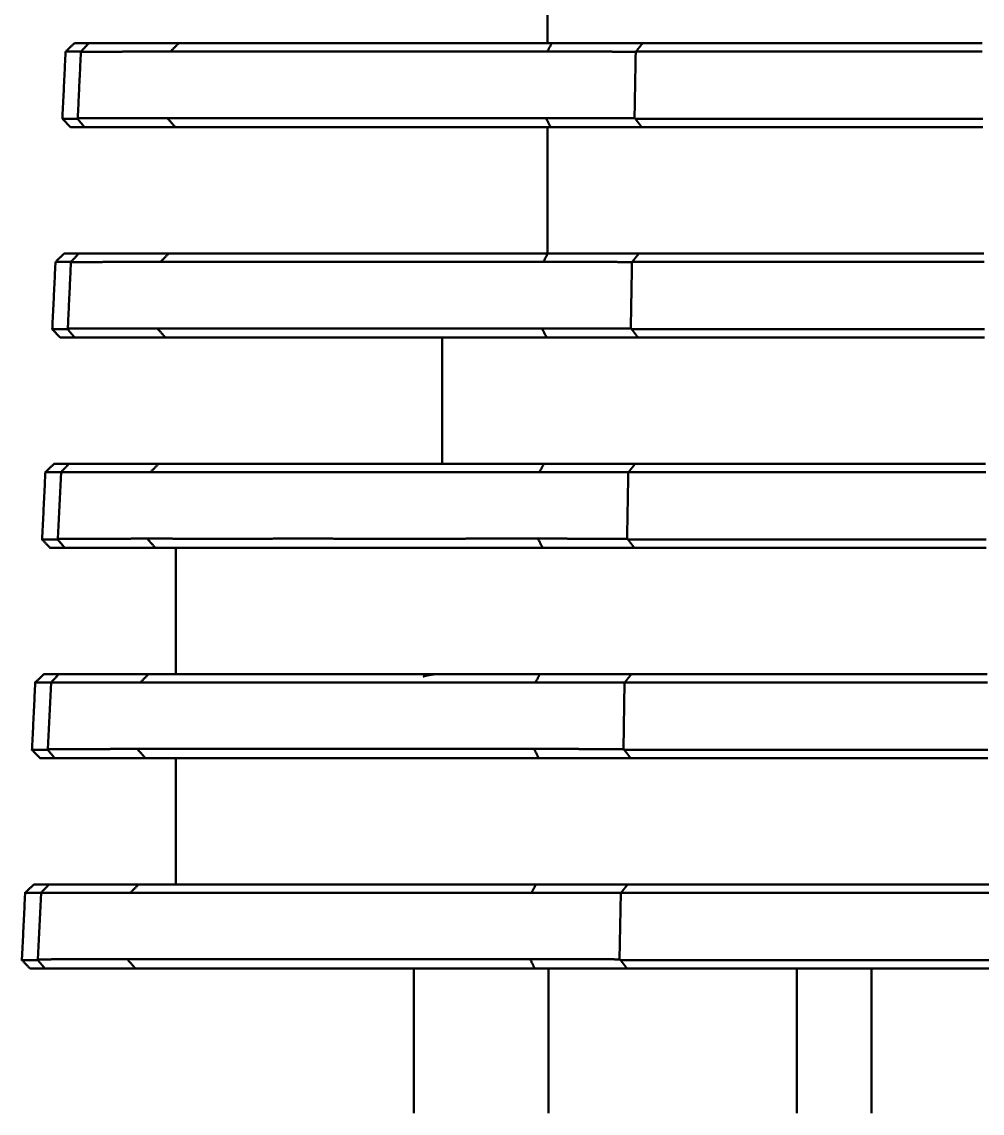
# Paper-space layout 'Layout1' of a CAD drawing. Header units: millimetres. Extents: x 102 to 294, y 28 to 266.
# Drawn here: x 102.24 to 125.06, y 172.33 to 198.28 of the extents above; entities that cross this region are included whole.
import ezdxf

# ---------------------------------------------------------------- set-up
doc = ezdxf.new("R2010")
doc.units = ezdxf.units.MM
doc.layers.add('170', color=7, linetype='Continuous', true_color=0xffffff)

psp = doc.layouts.get("Layout1")

# ---------------------------------------------------------------- linework, layer by layer
at = {"layer": '170', "color": 155, "linetype": 'Continuous', "lineweight": 50}
for p, q in [((114.728, 200.77), (114.728, 197.77)), ((103.199, 195.97), (103.389, 195.77)), ((114.728, 195.77), (114.728, 192.77)), ((102.958, 190.97), (103.149, 190.77)), ((112.228, 190.77), (112.228, 187.77)), ((103.005, 187.77), (103.355, 187.77)), ((105.715, 187.77), (105.715, 187.771)), ((103.092, 185.987), (103.167, 187.57)), ((103.257, 185.77), (102.909, 185.77)), ((105.624, 185.77), (105.624, 185.77)), ((105.898, 185.77), (105.898, 182.77)), ((102.765, 182.77), (103.119, 182.77)), ((105.488, 182.771), (105.488, 182.77)), ((102.856, 180.987), (102.931, 182.57)), ((116.56, 182.57), (116.532, 180.987)), ((103.021, 180.77), (102.669, 180.77)), ((105.396, 180.77), (105.396, 180.77)), ((105.898, 180.77), (105.898, 177.77)), ((102.525, 177.77), (102.883, 177.77)), ((105.262, 177.771), (105.262, 177.77)), ((102.62, 175.987), (102.694, 177.57)), ((116.472, 177.57), (116.444, 175.987)), ((102.785, 175.77), (102.429, 175.77)), ((105.171, 175.77), (105.171, 175.769)), ((111.553, 175.77), (111.553, 172.33)), ((114.753, 172.33), (114.753, 175.77)), ((120.658, 175.77), (120.658, 172.33)), ((122.428, 175.77), (122.428, 172.33))]:
    psp.add_line(p, q, dxfattribs=at)
for points in [[(103.485, 197.77), (103.296, 197.59)], [(103.485, 197.77), (103.829, 197.77)], [(105.767, 197.57), (105.964, 197.77)], [(114.723, 197.57), (114.832, 197.77)], [(103.276, 197.57), (103.199, 195.97)], [(103.639, 197.57), (103.276, 197.57)], [(103.565, 195.987), (103.64, 197.57)], [(116.826, 197.569), (116.798, 195.987)], [(103.199, 195.97), (103.56, 195.97)], [(103.56, 195.97), (103.565, 195.987)], [(105.692, 195.99), (105.889, 195.77)], [(114.694, 195.99), (114.803, 195.77)], [(103.731, 195.77), (103.389, 195.77)], [(103.036, 192.57), (102.959, 190.97)], [(103.403, 192.57), (103.036, 192.57)], [(103.245, 192.77), (103.056, 192.59)], [(103.245, 192.77), (103.592, 192.77)], [(103.329, 190.987), (103.403, 192.57)], [(105.529, 192.57), (105.726, 192.77)], [(114.629, 192.57), (114.738, 192.77)], [(116.738, 192.569), (116.709, 190.987)], [(105.454, 190.99), (105.651, 190.77)], [(114.6, 190.99), (114.708, 190.77)], [(116.71, 190.987), (116.73, 190.97)], [(102.958, 190.97), (103.324, 190.97)], [(103.495, 190.77), (103.149, 190.77)], [(103.005, 187.77), (102.794, 187.568)], [(105.291, 187.57), (105.488, 187.77)], [(114.536, 187.57), (114.644, 187.77)], [(102.796, 187.582), (102.718, 185.958)], [(116.621, 185.987), (116.649, 187.57)], [(102.717, 185.972), (102.909, 185.77)], [(103.087, 185.969), (103.092, 185.987)], [(105.216, 185.99), (105.413, 185.77)], [(114.506, 185.99), (114.614, 185.77)], [(102.765, 182.77), (102.553, 182.568)], [(105.053, 182.57), (105.25, 182.77)], [(114.442, 182.57), (114.55, 182.77)], [(102.555, 182.582), (102.477, 180.958)], [(102.476, 180.972), (102.669, 180.77)], [(102.851, 180.969), (102.856, 180.987)], [(104.978, 180.99), (105.175, 180.77)], [(114.412, 180.99), (114.52, 180.77)], [(102.525, 177.77), (102.313, 177.568)], [(104.815, 177.57), (105.012, 177.77)], [(114.348, 177.57), (114.456, 177.77)], [(102.315, 177.582), (102.237, 175.958)], [(102.236, 175.972), (102.429, 175.77)], [(102.614, 175.969), (102.62, 175.987)], [(104.74, 175.99), (104.937, 175.77)], [(114.319, 175.99), (114.427, 175.77)]]:
    psp.add_open_spline(points, degree=1, dxfattribs=at)
for points, knots in [([(103.638, 197.569), (103.685, 197.619), (103.781, 197.72), (103.829, 197.77)], [0, 0, 0.249635, 0.749662, 1, 1]), ([(103.829, 197.77), (104.729, 197.77), (105.964, 197.77)], [0, 0, 0.421347, 1, 1]), ([(105.964, 197.77), (108.084, 197.77), (111.096, 197.77), (114.832, 197.77)], [0, 0, 0.23904, 0.578654, 1, 1]), ([(114.832, 197.77), (115.737, 197.77), (116.991, 197.77)], [0, 0, 0.419179, 1, 1]), ([(116.991, 197.77), (116.951, 197.72), (116.911, 197.67), (116.87, 197.619), (116.83, 197.569)], [0, 0, 0.249639, 0.499516, 0.74967, 1, 1]), ([(116.99, 197.77), (119.61, 197.77), (125.06, 197.77)], [0, 0, 0.324585, 1, 1]), ([(105.767, 197.57), (105.689, 197.57), (105.602, 197.57), (105.556, 197.57), (105.457, 197.57), (105.178, 197.57), (104.923, 197.569), (104.64, 197.569), (104.487, 197.568), (104.328, 197.568), (103.995, 197.567), (103.639, 197.566)], [0, 0, 0.036766, 0.077435, 0.099239, 0.145662, 0.276678, 0.396559, 0.529809, 0.601518, 0.676097, 0.832933, 1, 1]), ([(114.723, 197.57), (114.342, 197.57), (113.596, 197.57), (112.871, 197.571), (112.342, 197.571), (111.997, 197.571), (111.491, 197.571), (110.839, 197.571), (110.522, 197.571), (109.909, 197.571), (109.324, 197.57), (108.768, 197.571), (108.242, 197.571), (107.747, 197.571), (107.511, 197.572), (107.284, 197.571), (106.854, 197.571), (106.096, 197.57), (105.767, 197.57)], [0, 0, 0.04256, 0.125907, 0.206791, 0.265833, 0.304382, 0.36088, 0.433744, 0.469112, 0.537584, 0.602909, 0.664942, 0.723678, 0.778979, 0.805299, 0.830677, 0.87862, 0.963292, 1, 1]), ([(116.826, 197.566), (116.75, 197.567), (116.665, 197.567), (116.572, 197.567), (116.472, 197.568), (116.248, 197.569), (115.997, 197.569), (115.716, 197.57), (115.565, 197.57), (115.408, 197.57), (115.077, 197.57), (114.723, 197.57)], [0, 0, 0.03629, 0.076541, 0.120753, 0.168637, 0.274734, 0.394465, 0.527828, 0.599699, 0.674509, 0.832003, 1, 1]), ([(125.064, 197.57), (120.872, 197.57), (116.827, 197.57)], [0, 0, 0.509002, 1, 1]), ([(103.731, 195.77), (103.688, 195.82), (103.603, 195.92), (103.56, 195.97)], [0, 0, 0.250367, 0.750349, 1, 1]), ([(103.565, 195.987), (103.745, 195.987), (103.921, 195.988), (104.091, 195.988), (104.256, 195.988), (104.847, 195.988), (105.103, 195.989), (105.221, 195.989), (105.331, 195.99), (105.528, 195.99), (105.692, 195.99)], [0, 0, 0.084925, 0.167434, 0.247529, 0.324787, 0.602634, 0.723012, 0.778489, 0.830408, 0.92283, 1, 1]), ([(105.692, 195.99), (105.853, 195.99), (106.022, 195.99), (106.387, 195.99), (106.786, 195.989), (107.219, 195.989), (107.685, 195.989), (108.182, 195.989), (108.71, 195.99), (109.269, 195.99), (109.857, 195.99), (110.473, 195.989), (111.115, 195.989), (111.784, 195.989), (112.478, 195.989), (113.195, 195.99), (113.933, 195.99), (114.694, 195.99)], [0, 0, 0.017868, 0.036706, 0.077234, 0.121554, 0.169645, 0.221383, 0.276621, 0.335291, 0.397372, 0.462698, 0.531095, 0.602462, 0.676785, 0.753872, 0.833517, 0.915559, 1, 1]), ([(114.694, 195.99), (114.873, 195.99), (115.048, 195.99), (115.217, 195.99), (115.299, 195.99), (115.686, 195.989), (115.966, 195.988), (116.219, 195.988), (116.335, 195.988), (116.444, 195.988), (116.637, 195.988), (116.798, 195.987)], [0, 0, 0.085375, 0.168275, 0.248694, 0.287861, 0.47167, 0.604501, 0.72475, 0.780069, 0.831773, 0.923611, 1, 1]), ([(116.798, 195.987), (116.809, 195.978), (116.819, 195.97)], [0, 0, 0.499753, 1, 1]), ([(116.819, 195.97), (116.857, 195.92), (116.896, 195.87), (116.934, 195.82), (116.972, 195.77)], [0, 0, 0.25035, 0.5004, 0.750305, 1, 1]), ([(116.819, 195.97), (118.818, 195.97), (122.967, 195.97), (125.077, 195.97)], [0, 0, 0.242083, 0.744499, 1, 1]), ([(105.889, 195.77), (105.372, 195.77), (103.731, 195.77)], [0, 0, 0.239447, 1, 1]), ([(114.803, 195.77), (111.047, 195.77), (108.019, 195.77), (105.889, 195.77)], [0, 0, 0.421307, 0.760969, 1, 1]), ([(116.972, 195.77), (115.715, 195.77), (114.803, 195.77)], [0, 0, 0.579423, 1, 1]), ([(125.075, 195.77), (122.319, 195.77), (116.972, 195.77)], [0, 0, 0.340176, 1, 1]), ([(103.401, 192.569), (103.497, 192.67), (103.592, 192.77)], [0, 0, 0.499559, 1, 1]), ([(105.529, 192.57), (105.451, 192.57), (105.365, 192.57), (105.27, 192.57), (105.168, 192.57), (104.687, 192.569), (104.549, 192.569), (104.328, 192.569), (104.172, 192.568), (103.758, 192.567), (103.403, 192.566)], [0, 0, 0.03667, 0.077257, 0.121761, 0.169881, 0.396173, 0.461119, 0.564917, 0.638193, 0.832773, 1, 1]), ([(103.593, 192.77), (104.492, 192.77), (105.726, 192.77)], [0, 0, 0.421683, 1, 1]), ([(114.629, 192.57), (113.859, 192.57), (113.111, 192.57), (112.385, 192.571), (112.031, 192.571), (111.856, 192.571), (111.341, 192.571), (111.006, 192.571), (110.356, 192.571), (109.732, 192.571), (109.137, 192.57), (108.573, 192.571), (108.038, 192.571), (107.535, 192.572), (107.066, 192.571), (106.63, 192.571), (105.862, 192.57), (105.529, 192.57)], [0, 0, 0.08465, 0.166871, 0.246619, 0.28555, 0.304755, 0.361308, 0.398129, 0.469642, 0.538155, 0.603497, 0.665539, 0.72427, 0.779541, 0.831151, 0.878994, 0.963432, 1, 1]), ([(105.726, 192.77), (106.684, 192.77), (109.303, 192.77), (112.75, 192.77), (114.738, 192.77)], [0, 0, 0.106333, 0.396927, 0.779357, 1, 1]), ([(116.738, 192.566), (116.661, 192.567), (116.531, 192.567), (116.483, 192.567), (116.382, 192.568), (116.158, 192.569), (115.906, 192.569), (115.624, 192.57), (115.473, 192.57), (115.315, 192.57), (114.983, 192.57), (114.629, 192.57)], [0, 0, 0.036335, 0.098265, 0.120874, 0.168784, 0.274922, 0.394673, 0.528027, 0.599888, 0.674676, 0.8321, 1, 1]), ([(114.738, 192.77), (115.645, 192.77), (116.902, 192.77)], [0, 0, 0.41901, 1, 1]), ([(125.104, 192.57), (122.967, 192.57), (118.763, 192.57), (116.739, 192.57)], [0, 0, 0.255523, 0.757964, 1, 1]), ([(116.902, 192.77), (116.862, 192.72), (116.822, 192.67), (116.782, 192.619), (116.741, 192.569)], [0, 0, 0.249639, 0.499516, 0.749607, 1, 1]), ([(116.902, 192.77), (118.887, 192.77), (123.006, 192.77), (125.1, 192.77)], [0, 0, 0.242217, 0.744605, 1, 1]), ([(103.324, 190.97), (103.326, 190.978), (103.328, 190.987)], [0, 0, 0.499918, 1, 1]), ([(103.329, 190.987), (103.509, 190.987), (103.685, 190.988), (103.855, 190.988), (104.019, 190.988), (104.61, 190.988), (104.866, 190.989), (104.984, 190.989), (105.094, 190.99), (105.29, 190.99), (105.454, 190.99)], [0, 0, 0.08501, 0.167593, 0.247755, 0.325062, 0.603013, 0.723375, 0.778825, 0.8307, 0.922999, 1, 1]), ([(105.454, 190.99), (105.617, 190.99), (105.788, 190.99), (106.158, 190.99), (106.563, 190.989), (107.002, 190.989), (107.474, 190.989), (107.979, 190.989), (108.516, 190.99), (108.796, 190.99), (109.23, 190.99), (109.529, 190.99), (109.991, 190.989), (110.307, 190.989), (110.96, 190.989), (111.641, 190.989), (111.991, 190.989), (112.168, 190.989), (112.708, 190.989), (113.827, 190.99), (114.6, 190.99)], [0, 0, 0.017795, 0.036567, 0.07698, 0.12121, 0.169231, 0.220918, 0.276123, 0.334787, 0.365417, 0.412914, 0.445593, 0.496067, 0.530656, 0.602086, 0.676487, 0.714731, 0.734111, 0.7932, 0.915465, 1, 1]), ([(114.6, 190.99), (114.78, 190.99), (115.04, 190.99), (115.207, 190.99), (115.594, 190.989), (115.875, 190.988), (116.128, 190.988), (116.245, 190.988), (116.354, 190.988), (116.548, 190.988), (116.709, 190.987)], [0, 0, 0.085327, 0.208688, 0.287715, 0.471474, 0.6043, 0.724565, 0.779907, 0.831633, 0.923529, 1, 1]), ([(103.495, 190.77), (103.409, 190.87), (103.324, 190.97)], [0, 0, 0.500494, 1, 1]), ([(105.651, 190.77), (105.135, 190.77), (103.495, 190.77)], [0, 0, 0.239105, 1, 1]), ([(114.708, 190.77), (110.888, 190.77), (109.245, 190.77), (106.613, 190.77), (105.651, 190.77)], [0, 0, 0.421795, 0.603159, 0.89375, 1, 1]), ([(116.884, 190.77), (116.359, 190.77), (114.708, 190.77)], [0, 0, 0.241049, 1, 1]), ([(116.73, 190.97), (118.761, 190.97), (122.974, 190.97), (125.117, 190.97)], [0, 0, 0.242075, 0.744511, 1, 1]), ([(116.73, 190.97), (116.769, 190.92), (116.807, 190.87), (116.845, 190.82), (116.884, 190.77)], [0, 0, 0.250285, 0.5004, 0.750304, 1, 1]), ([(125.114, 190.77), (123.013, 190.77), (118.877, 190.77), (116.883, 190.77)], [0, 0, 0.255364, 0.757749, 1, 1]), ([(103.165, 187.57), (103.26, 187.67), (103.355, 187.77)], [0, 0, 0.499544, 1, 1]), ([(103.356, 187.77), (104.256, 187.77), (105.488, 187.77)], [0, 0, 0.422025, 1, 1]), ([(105.488, 187.77), (106.194, 187.77), (108.008, 187.77), (110.347, 187.77), (111.678, 187.77), (114.644, 187.77)], [0, 0, 0.077085, 0.275271, 0.530694, 0.676053, 1, 1]), ([(114.644, 187.77), (116.287, 187.77), (116.814, 187.77)], [0, 0, 0.757416, 1, 1]), ([(116.814, 187.77), (116.774, 187.72), (116.734, 187.67), (116.694, 187.62), (116.653, 187.57)], [0, 0, 0.249667, 0.499547, 0.749641, 1, 1]), ([(116.814, 187.77), (120.902, 187.77), (125.138, 187.77)], [0, 0, 0.491166, 1, 1]), ([(103.167, 187.571), (103.074, 187.571), (102.994, 187.571), (102.928, 187.571), (102.875, 187.571), (102.835, 187.57), (102.82, 187.57), (102.809, 187.57), (102.795, 187.569)], [0, 0, 0.250182, 0.464533, 0.642948, 0.785399, 0.89186, 0.931582, 0.962272, 1, 1]), ([(105.291, 187.57), (105.213, 187.57), (105.127, 187.57), (105.033, 187.57), (104.931, 187.57), (104.705, 187.57), (104.45, 187.569), (104.167, 187.569), (104.014, 187.568), (103.856, 187.568), (103.522, 187.567), (103.166, 187.567)], [0, 0, 0.036581, 0.077092, 0.121528, 0.169597, 0.275953, 0.395797, 0.529115, 0.600895, 0.675554, 0.832622, 1, 1]), ([(114.536, 187.57), (113.752, 187.57), (112.991, 187.57), (112.253, 187.571), (111.893, 187.571), (111.715, 187.571), (111.192, 187.572), (110.851, 187.572), (110.189, 187.571), (109.555, 187.571), (108.951, 187.57), (108.378, 187.571), (107.835, 187.571), (107.575, 187.571), (107.324, 187.572), (106.848, 187.571), (106.406, 187.571), (105.628, 187.57), (105.291, 187.57)], [0, 0, 0.084759, 0.167082, 0.246929, 0.285901, 0.305125, 0.361733, 0.398588, 0.470165, 0.538721, 0.604077, 0.666131, 0.724859, 0.752919, 0.780096, 0.831616, 0.879362, 0.963569, 1, 1]), ([(116.649, 187.567), (116.572, 187.567), (116.487, 187.567), (116.393, 187.567), (116.292, 187.568), (116.068, 187.569), (115.815, 187.569), (115.533, 187.57), (115.381, 187.57), (115.223, 187.57), (114.89, 187.57), (114.536, 187.57)], [0, 0, 0.036381, 0.076708, 0.120987, 0.168923, 0.275099, 0.394863, 0.528221, 0.600068, 0.674835, 0.832193, 1, 1]), ([(125.145, 187.571), (124.601, 187.571), (123.515, 187.571), (122.703, 187.57), (122.162, 187.57), (121.355, 187.569), (120.819, 187.569), (120.286, 187.569), (119.755, 187.57), (118.704, 187.571), (117.669, 187.571), (116.65, 187.571)], [0, 0, 0.064011, 0.191858, 0.287489, 0.351119, 0.446176, 0.509212, 0.571982, 0.634479, 0.758188, 0.880028, 1, 1]), ([(102.718, 185.971), (102.719, 185.971), (102.724, 185.97), (102.732, 185.97), (102.758, 185.97), (102.797, 185.969), (102.915, 185.969), (103.087, 185.969)], [0, 0, 0.003198, 0.015444, 0.036794, 0.106778, 0.213009, 0.533926, 1, 1]), ([(103.257, 185.77), (103.215, 185.82), (103.13, 185.919), (103.087, 185.969)], [0, 0, 0.250346, 0.750346, 1, 1]), ([(103.092, 185.987), (103.273, 185.987), (103.448, 185.988), (103.619, 185.988), (103.783, 185.988), (104.374, 185.988), (104.629, 185.989), (104.747, 185.989), (104.857, 185.99), (105.053, 185.99), (105.216, 185.99)], [0, 0, 0.085094, 0.16775, 0.247978, 0.325339, 0.603388, 0.723736, 0.779159, 0.830994, 0.923169, 1, 1]), ([(105.216, 185.99), (105.381, 185.99), (105.554, 185.99), (105.737, 185.99), (106.129, 185.989), (106.447, 185.989), (106.557, 185.989), (106.784, 185.989), (107.776, 185.989), (108.321, 185.99), (108.898, 185.99), (109.504, 185.99), (110.14, 185.989), (110.469, 185.989), (111.147, 185.989), (111.852, 185.989), (112.213, 185.989), (112.955, 185.99), (114.506, 185.99)], [0, 0, 0.017722, 0.036426, 0.056093, 0.098307, 0.13249, 0.14436, 0.168784, 0.27553, 0.334234, 0.396306, 0.461586, 0.530064, 0.565466, 0.638482, 0.714291, 0.75321, 0.833058, 1, 1]), ([(114.506, 185.99), (114.686, 185.99), (114.947, 185.99), (115.114, 185.99), (115.503, 185.989), (115.784, 185.988), (116.038, 185.988), (116.155, 185.988), (116.265, 185.988), (116.459, 185.988), (116.621, 185.987)], [0, 0, 0.085274, 0.208576, 0.287575, 0.471283, 0.6041, 0.724387, 0.779749, 0.831494, 0.923448, 1, 1]), ([(116.621, 185.987), (116.632, 185.978), (116.643, 185.969)], [0, 0, 0.500238, 1, 1]), ([(116.643, 185.969), (117.666, 185.969), (118.705, 185.969), (119.231, 185.97), (119.76, 185.97), (120.292, 185.971), (121.095, 185.971), (121.633, 185.97), (121.903, 185.97), (122.984, 185.97), (124.069, 185.969), (125.157, 185.969)], [0, 0, 0.120154, 0.242228, 0.303962, 0.366116, 0.428578, 0.52285, 0.586077, 0.617772, 0.744789, 0.872197, 1, 1]), ([(116.643, 185.969), (116.681, 185.919), (116.719, 185.87), (116.757, 185.82), (116.795, 185.77)], [0, 0, 0.250328, 0.500446, 0.750328, 1, 1]), ([(105.413, 185.77), (104.898, 185.77), (103.258, 185.77)], [0, 0, 0.238732, 1, 1]), ([(114.614, 185.77), (111.632, 185.77), (109.059, 185.77), (106.965, 185.77), (105.413, 185.77)], [0, 0, 0.324094, 0.603744, 0.83134, 1, 1]), ([(116.795, 185.77), (116.269, 185.77), (114.614, 185.77)], [0, 0, 0.241162, 1, 1]), ([(125.154, 185.77), (123.025, 185.77), (118.815, 185.77), (116.795, 185.77)], [0, 0, 0.254718, 0.758378, 1, 1]), ([(102.929, 182.57), (103.024, 182.67), (103.119, 182.77)], [0, 0, 0.499557, 1, 1]), ([(103.119, 182.77), (104.019, 182.77), (105.25, 182.77)], [0, 0, 0.422354, 1, 1]), ([(105.25, 182.77), (105.965, 182.77), (107.806, 182.77), (110.182, 182.77), (111.535, 182.77), (114.55, 182.77)], [0, 0, 0.076847, 0.274826, 0.530309, 0.675748, 1, 1]), ([(111.772, 182.71), (111.802, 182.721), (111.844, 182.732), (111.87, 182.738), (111.898, 182.744), (111.931, 182.749), (111.966, 182.755), (112.081, 182.77)], [0, 0, 0.099603, 0.237862, 0.321548, 0.415089, 0.518735, 0.631674, 1, 1]), ([(114.55, 182.77), (115.461, 182.77), (116.725, 182.77)], [0, 0, 0.418699, 1, 1]), ([(116.725, 182.77), (116.685, 182.72), (116.645, 182.67), (116.605, 182.62), (116.565, 182.57)], [0, 0, 0.249604, 0.499484, 0.749666, 1, 1]), ([(116.725, 182.77), (118.767, 182.77), (123.024, 182.77), (125.177, 182.77)], [0, 0, 0.241574, 0.745252, 1, 1]), ([(102.931, 182.571), (102.836, 182.571), (102.755, 182.571), (102.688, 182.571), (102.635, 182.571), (102.613, 182.57), (102.595, 182.57), (102.58, 182.57), (102.568, 182.57), (102.555, 182.569)], [0, 0, 0.251121, 0.466142, 0.644901, 0.787427, 0.845083, 0.893666, 0.933177, 0.963534, 1, 1]), ([(105.053, 182.57), (104.976, 182.57), (104.89, 182.57), (104.844, 182.57), (104.746, 182.57), (104.468, 182.57), (104.214, 182.569), (103.93, 182.569), (103.778, 182.568), (103.619, 182.568), (103.286, 182.567), (102.93, 182.566)], [0, 0, 0.036489, 0.076921, 0.098621, 0.144865, 0.275598, 0.395423, 0.528771, 0.600585, 0.675286, 0.832461, 1, 1]), ([(114.442, 182.57), (114.041, 182.57), (113.257, 182.57), (112.495, 182.571), (111.939, 182.571), (111.577, 182.572), (111.045, 182.572), (110.699, 182.572), (110.027, 182.571), (109.384, 182.571), (108.77, 182.57), (108.188, 182.571), (107.637, 182.571), (107.119, 182.571), (106.635, 182.571), (106.406, 182.571), (105.974, 182.571), (105.394, 182.57), (105.053, 182.57)], [0, 0, 0.042679, 0.126253, 0.207353, 0.266548, 0.305173, 0.361784, 0.398643, 0.470218, 0.538764, 0.604093, 0.666123, 0.724802, 0.779936, 0.831507, 0.855924, 0.901939, 0.963701, 1, 1]), ([(116.561, 182.566), (116.483, 182.567), (116.398, 182.567), (116.304, 182.567), (116.202, 182.568), (115.977, 182.569), (115.724, 182.569), (115.441, 182.57), (115.289, 182.57), (115.131, 182.57), (114.797, 182.57), (114.442, 182.57)], [0, 0, 0.036425, 0.076786, 0.121099, 0.169065, 0.275276, 0.395057, 0.528409, 0.600248, 0.674989, 0.832282, 1, 1]), ([(125.185, 182.571), (124.081, 182.571), (122.981, 182.571), (122.431, 182.57), (121.883, 182.57), (120.794, 182.569), (119.714, 182.57), (118.647, 182.571), (117.596, 182.571), (116.562, 182.571)], [0, 0, 0.127968, 0.255609, 0.319282, 0.382839, 0.509181, 0.634434, 0.758177, 0.880032, 1, 1]), ([(102.478, 180.971), (102.479, 180.971), (102.483, 180.97), (102.491, 180.97), (102.517, 180.97), (102.556, 180.969), (102.676, 180.969), (102.851, 180.969)], [0, 0, 0.002803, 0.014583, 0.035562, 0.105031, 0.211017, 0.532365, 1, 1]), ([(103.021, 180.77), (102.978, 180.82), (102.893, 180.919), (102.851, 180.969)], [0, 0, 0.250301, 0.750331, 1, 1]), ([(102.856, 180.987), (103.037, 180.987), (103.212, 180.988), (103.383, 180.988), (103.547, 180.988), (104.137, 180.988), (104.392, 180.989), (104.51, 180.989), (104.62, 180.99), (104.815, 180.99), (104.978, 180.99)], [0, 0, 0.085178, 0.16791, 0.248198, 0.325607, 0.603754, 0.724088, 0.779487, 0.831276, 0.923336, 1, 1]), ([(104.978, 180.99), (105.144, 180.99), (105.32, 180.99), (105.505, 180.99), (105.903, 180.989), (106.225, 180.989), (106.336, 180.989), (106.566, 180.989), (107.052, 180.989), (107.573, 180.989), (108.127, 180.99), (108.712, 180.99), (109.328, 180.99), (109.648, 180.989), (109.975, 180.989), (110.65, 180.989), (111.353, 180.989), (112.082, 180.989), (112.836, 180.99), (113.613, 180.99), (114.412, 180.99)], [0, 0, 0.017653, 0.036291, 0.055899, 0.098014, 0.132137, 0.143989, 0.168379, 0.219893, 0.275053, 0.333743, 0.395814, 0.461116, 0.494978, 0.529643, 0.601239, 0.675726, 0.752956, 0.832886, 0.915252, 1, 1]), ([(114.412, 180.99), (114.593, 180.99), (114.854, 180.99), (115.022, 180.99), (115.411, 180.989), (115.693, 180.988), (115.948, 180.988), (116.065, 180.988), (116.175, 180.988), (116.37, 180.988), (116.532, 180.987)], [0, 0, 0.085229, 0.208473, 0.287438, 0.471098, 0.603908, 0.724212, 0.779592, 0.831359, 0.923369, 1, 1]), ([(116.533, 180.987), (116.543, 180.978), (116.554, 180.969)], [0, 0, 0.500092, 1, 1]), ([(116.554, 180.969), (117.071, 180.969), (118.118, 180.969), (119.181, 180.97), (120.259, 180.971), (121.073, 180.971), (121.62, 180.97), (122.442, 180.97), (124.093, 180.969), (125.197, 180.969)], [0, 0, 0.059816, 0.180957, 0.303978, 0.428597, 0.522881, 0.586116, 0.681261, 0.872209, 1, 1]), ([(116.554, 180.969), (116.592, 180.919), (116.631, 180.87), (116.669, 180.82), (116.707, 180.77)], [0, 0, 0.250345, 0.500453, 0.750377, 1, 1]), ([(105.175, 180.77), (104.661, 180.77), (103.022, 180.77)], [0, 0, 0.2384, 1, 1]), ([(114.52, 180.77), (111.488, 180.77), (108.873, 180.77), (107.74, 180.77), (105.892, 180.77), (105.175, 180.77)], [0, 0, 0.324474, 0.604316, 0.725493, 0.923258, 1, 1]), ([(116.707, 180.77), (116.179, 180.77), (114.52, 180.77)], [0, 0, 0.241317, 1, 1]), ([(125.193, 180.77), (123.031, 180.77), (118.757, 180.77), (116.707, 180.77)], [0, 0, 0.25471, 0.758385, 1, 1]), ([(102.692, 177.57), (102.787, 177.67), (102.883, 177.77)], [0, 0, 0.499544, 1, 1]), ([(102.883, 177.77), (104.504, 177.77), (105.012, 177.77)], [0, 0, 0.761335, 1, 1]), ([(105.012, 177.77), (106.599, 177.77), (108.748, 177.77), (111.391, 177.77), (114.456, 177.77)], [0, 0, 0.168068, 0.395623, 0.67545, 1, 1]), ([(114.456, 177.77), (116.107, 177.77), (116.636, 177.77)], [0, 0, 0.757098, 1, 1]), ([(116.636, 177.77), (116.597, 177.72), (116.557, 177.67), (116.517, 177.62), (116.476, 177.57)], [0, 0, 0.249667, 0.499547, 0.749641, 1, 1]), ([(116.636, 177.77), (118.709, 177.77), (123.031, 177.77), (125.217, 177.77)], [0, 0, 0.241569, 0.745262, 1, 1]), ([(102.694, 177.571), (102.598, 177.571), (102.517, 177.571), (102.448, 177.571), (102.394, 177.571), (102.372, 177.57), (102.339, 177.57), (102.328, 177.57), (102.314, 177.569)], [0, 0, 0.251986, 0.467606, 0.646701, 0.789275, 0.846854, 0.934574, 0.964686, 1, 1]), ([(104.815, 177.57), (104.738, 177.57), (104.652, 177.57), (104.606, 177.57), (104.508, 177.57), (104.231, 177.57), (103.977, 177.569), (103.694, 177.569), (103.542, 177.568), (103.383, 177.568), (103.049, 177.567), (102.694, 177.567)], [0, 0, 0.036401, 0.076758, 0.098427, 0.144615, 0.275253, 0.395057, 0.528438, 0.60029, 0.675026, 0.832313, 1, 1]), ([(114.348, 177.57), (113.539, 177.57), (112.753, 177.57), (111.991, 177.571), (111.254, 177.572), (110.544, 177.572), (109.861, 177.571), (109.207, 177.571), (108.584, 177.57), (108.285, 177.57), (107.85, 177.571), (107.57, 177.571), (107.167, 177.571), (106.659, 177.572), (106.417, 177.571), (105.961, 177.571), (105.542, 177.57), (105.16, 177.57), (104.815, 177.57)], [0, 0, 0.084871, 0.167302, 0.24725, 0.324567, 0.399053, 0.470682, 0.539262, 0.604606, 0.636039, 0.681643, 0.710976, 0.753306, 0.80663, 0.831943, 0.879772, 0.923759, 0.963837, 1, 1]), ([(116.472, 177.567), (116.395, 177.567), (116.263, 177.567), (116.215, 177.567), (116.113, 177.568), (115.887, 177.569), (115.633, 177.569), (115.35, 177.57), (115.197, 177.57), (115.038, 177.57), (114.704, 177.57), (114.348, 177.57)], [0, 0, 0.036465, 0.098552, 0.121211, 0.1692, 0.275451, 0.39525, 0.528597, 0.600426, 0.675146, 0.832373, 1, 1]), ([(125.225, 177.571), (124.105, 177.571), (122.988, 177.571), (122.43, 177.57), (121.874, 177.57), (121.32, 177.569), (120.493, 177.569), (119.945, 177.57), (119.672, 177.57), (118.589, 177.571), (117.523, 177.571), (116.473, 177.571)], [0, 0, 0.127967, 0.255627, 0.319321, 0.382881, 0.446192, 0.540666, 0.603326, 0.634537, 0.758222, 0.880043, 1, 1]), ([(102.237, 175.971), (102.238, 175.971), (102.243, 175.97), (102.25, 175.97), (102.276, 175.97), (102.316, 175.969), (102.438, 175.969), (102.614, 175.969)], [0, 0, 0.002499, 0.013906, 0.034548, 0.103542, 0.209315, 0.530948, 1, 1]), ([(102.785, 175.77), (102.742, 175.82), (102.657, 175.919), (102.614, 175.969)], [0, 0, 0.250316, 0.750316, 1, 1]), ([(102.62, 175.987), (102.8, 175.987), (102.976, 175.988), (103.146, 175.988), (103.229, 175.988), (103.619, 175.988), (103.901, 175.988), (104.156, 175.989), (104.273, 175.989), (104.383, 175.99), (104.578, 175.99), (104.74, 175.99)], [0, 0, 0.085256, 0.168064, 0.248411, 0.287548, 0.471274, 0.604119, 0.724437, 0.779812, 0.831561, 0.923499, 1, 1]), ([(104.74, 175.99), (104.908, 175.99), (105.086, 175.99), (105.274, 175.99), (105.676, 175.989), (106.002, 175.989), (106.231, 175.989), (106.591, 175.988), (106.842, 175.988), (107.102, 175.989), (107.37, 175.989), (107.932, 175.99), (108.527, 175.99), (108.836, 175.99), (109.477, 175.989), (110.149, 175.989), (110.849, 175.989), (111.21, 175.989), (111.95, 175.989), (112.716, 175.99), (113.506, 175.99), (114.319, 175.99)], [0, 0, 0.017585, 0.03616, 0.055711, 0.097727, 0.131791, 0.155689, 0.193256, 0.219449, 0.246559, 0.274585, 0.333264, 0.395332, 0.427588, 0.494548, 0.56468, 0.637798, 0.67541, 0.752706, 0.832716, 0.91516, 1, 1]), ([(114.319, 175.99), (114.5, 175.99), (114.762, 175.99), (114.929, 175.99), (115.32, 175.989), (115.602, 175.988), (115.857, 175.988), (115.975, 175.988), (116.085, 175.988), (116.281, 175.988), (116.444, 175.987)], [0, 0, 0.085179, 0.208367, 0.287301, 0.470914, 0.603716, 0.724044, 0.779439, 0.831226, 0.923292, 1, 1]), ([(116.444, 175.987), (116.455, 175.978), (116.466, 175.969)], [0, 0, 0.500236, 1, 1]), ([(116.466, 175.969), (116.99, 175.969), (118.053, 175.969), (119.132, 175.97), (120.226, 175.971), (120.776, 175.971), (121.885, 175.97), (122.999, 175.969), (124.116, 175.969), (125.237, 175.969)], [0, 0, 0.059817, 0.180967, 0.304013, 0.428645, 0.491439, 0.617882, 0.744847, 0.87222, 1, 1]), ([(116.466, 175.969), (116.504, 175.919), (116.542, 175.87), (116.58, 175.82), (116.618, 175.77)], [0, 0, 0.250361, 0.500446, 0.75036, 1, 1]), ([(104.937, 175.77), (104.425, 175.77), (102.785, 175.77)], [0, 0, 0.238099, 1, 1]), ([(114.427, 175.77), (112.833, 175.77), (109.962, 175.77), (107.537, 175.77), (106.529, 175.77), (104.937, 175.77)], [0, 0, 0.167973, 0.470517, 0.726034, 0.832214, 1, 1]), ([(116.618, 175.77), (116.089, 175.77), (114.427, 175.77)], [0, 0, 0.241465, 1, 1]), ([(125.232, 175.77), (123.038, 175.77), (118.699, 175.77), (116.618, 175.77)], [0, 0, 0.254721, 0.758428, 1, 1])]:
    psp.add_open_spline(points, degree=1, knots=knots, dxfattribs=at)

doc.saveas('drawing.dxf')
